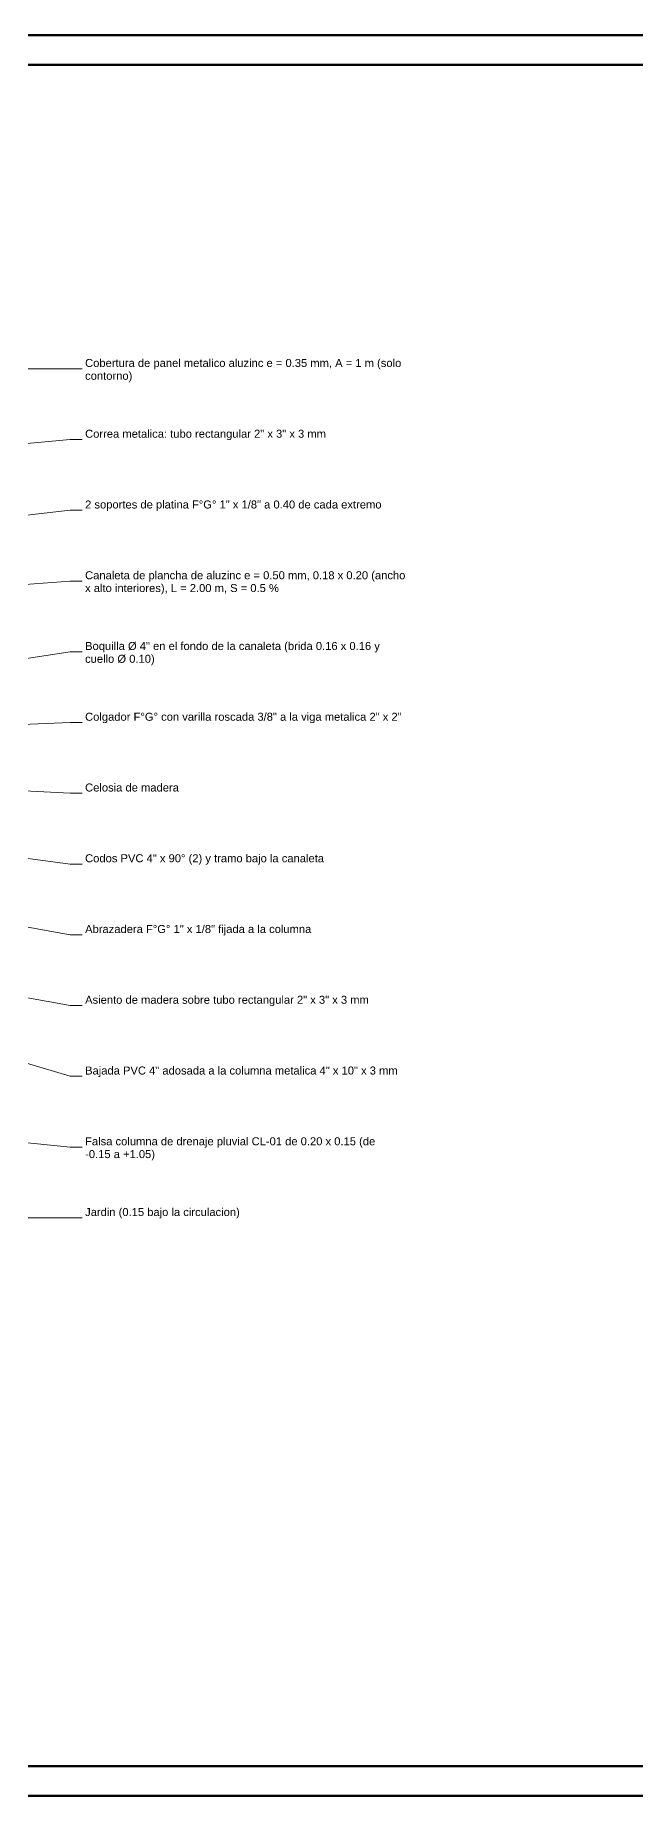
# Model space of a CAD drawing. Header units: metres. Extents: x 0 to 18.2, y -10 to 8.9.
# Drawn here: x 6.06 to 9.1, y 0 to 8.91 of the extents above; entities that cross this region are included whole.
import ezdxf

# ---------------------------------------------------------------- set-up
doc = ezdxf.new("R2010")
doc.units = ezdxf.units.M
doc.header["$LTSCALE"] = 0.25
doc.layers.add('LLAMADAS', color=30, linetype='CONTINUOUS', lineweight=18)
doc.layers.add('MARCO', color=7, linetype='CONTINUOUS', lineweight=50)
doc.layers.add('TEXTOS', color=7, linetype='CONTINUOUS')
doc.styles.get("Standard").update_dxf_attribs({"font": 'arial.ttf'})

msp = doc.modelspace()

# ---------------------------------------------------------------- linework, layer by layer
at = {"layer": 'LLAMADAS'}
for p, q in [((6.24, 7.222), (3.5018, 7.222)), ((6.3, 7.222), (6.24, 7.222)), ((6.24, 6.8639), (2.9389, 6.5607)), ((6.3, 6.8639), (6.24, 6.8639)), ((6.24, 6.5058), (1.7757, 5.9999)), ((6.3, 6.5058), (6.24, 6.5058)), ((6.24, 6.1477), (2.1248, 5.8395)), ((6.3, 6.1477), (6.24, 6.1477)), ((6.24, 5.7897), (3.0082, 5.295)), ((6.3, 5.7897), (6.24, 5.7897)), ((6.24, 5.4316), (3.145, 5.298)), ((6.3, 5.4316), (6.24, 5.4316)), ((6.24, 5.0735), (2.7224, 5.255)), ((6.24, 4.7154), (3.192, 5.1181)), ((6.3, 5.0735), (6.24, 5.0735)), ((6.24, 4.3573), (3.3645, 4.8788)), ((6.3, 4.7154), (6.24, 4.7154)), ((6.24, 3.9992), (3.3338, 4.528)), ((6.24, 3.6412), (3.3645, 4.4887)), ((6.3, 4.3573), (6.24, 4.3573)), ((6.3, 3.9992), (6.24, 3.9992)), ((6.24, 3.2831), (3.3286, 3.575)), ((6.3, 3.6412), (6.24, 3.6412)), ((6.3, 3.2831), (6.24, 3.2831)), ((6.24, 2.925), (2.0296, 2.925)), ((6.3, 2.925), (6.24, 2.925))]:
    msp.add_line(p, q, dxfattribs=at)
at = {"layer": 'MARCO'}
msp.add_lwpolyline([(0, 0), (12.615, 0), (12.615, 8.91), (0, 8.91)], close=True, dxfattribs=at)
at = {"layer": 'MARCO', "const_width": 0.012}
msp.add_lwpolyline([(0.375, 0.15), (12.465, 0.15), (12.465, 8.76), (0.375, 8.76)], close=True, dxfattribs=at)

# ---------------------------------------------------------------- texts
at = {"layer": 'TEXTOS'}
for s, p in [('Cobertura de panel metalico aluzinc e = 0.35 mm, A = 1 m (solo', (6.315, 7.231)), ('contorno)', (6.315, 7.1662)), ('Correa metalica: tubo rectangular 2" x 3" x 3 mm', (6.315, 6.8729)), ('2 soportes de platina F°G° 1" x 1/8" a 0.40 de cada extremo', (6.315, 6.5148)), ('Canaleta de plancha de aluzinc e = 0.50 mm, 0.18 x 0.20 (ancho', (6.315, 6.1567)), ('x alto interiores), L = 2.00 m, S = 0.5 %', (6.315, 6.0919)), ('Boquilla Ø 4" en el fondo de la canaleta (brida 0.16 x 0.16 y', (6.315, 5.7987)), ('cuello Ø 0.10)', (6.315, 5.7339)), ('Colgador F°G° con varilla roscada 3/8" a la viga metalica 2" x 2"', (6.315, 5.4406)), ('Celosia de madera', (6.315, 5.0825)), ('Codos PVC 4" x 90° (2) y tramo bajo la canaleta', (6.315, 4.7244)), ('Abrazadera F°G° 1" x 1/8" fijada a la columna', (6.315, 4.3663)), ('Asiento de madera sobre tubo rectangular 2" x 3" x 3 mm', (6.315, 4.0083)), ('Bajada PVC 4" adosada a la columna metalica 4" x 10" x 3 mm', (6.315, 3.6502)), ('Falsa columna de drenaje pluvial CL-01 de 0.20 x 0.15 (de', (6.315, 3.2921)), ('-0.15 a +1.05)', (6.315, 3.2273)), ('Jardin (0.15 bajo la circulacion)', (6.315, 2.934))]:
    msp.add_text(s, height=0.0405, dxfattribs=at).set_placement(p)

doc.saveas('drawing.dxf')
